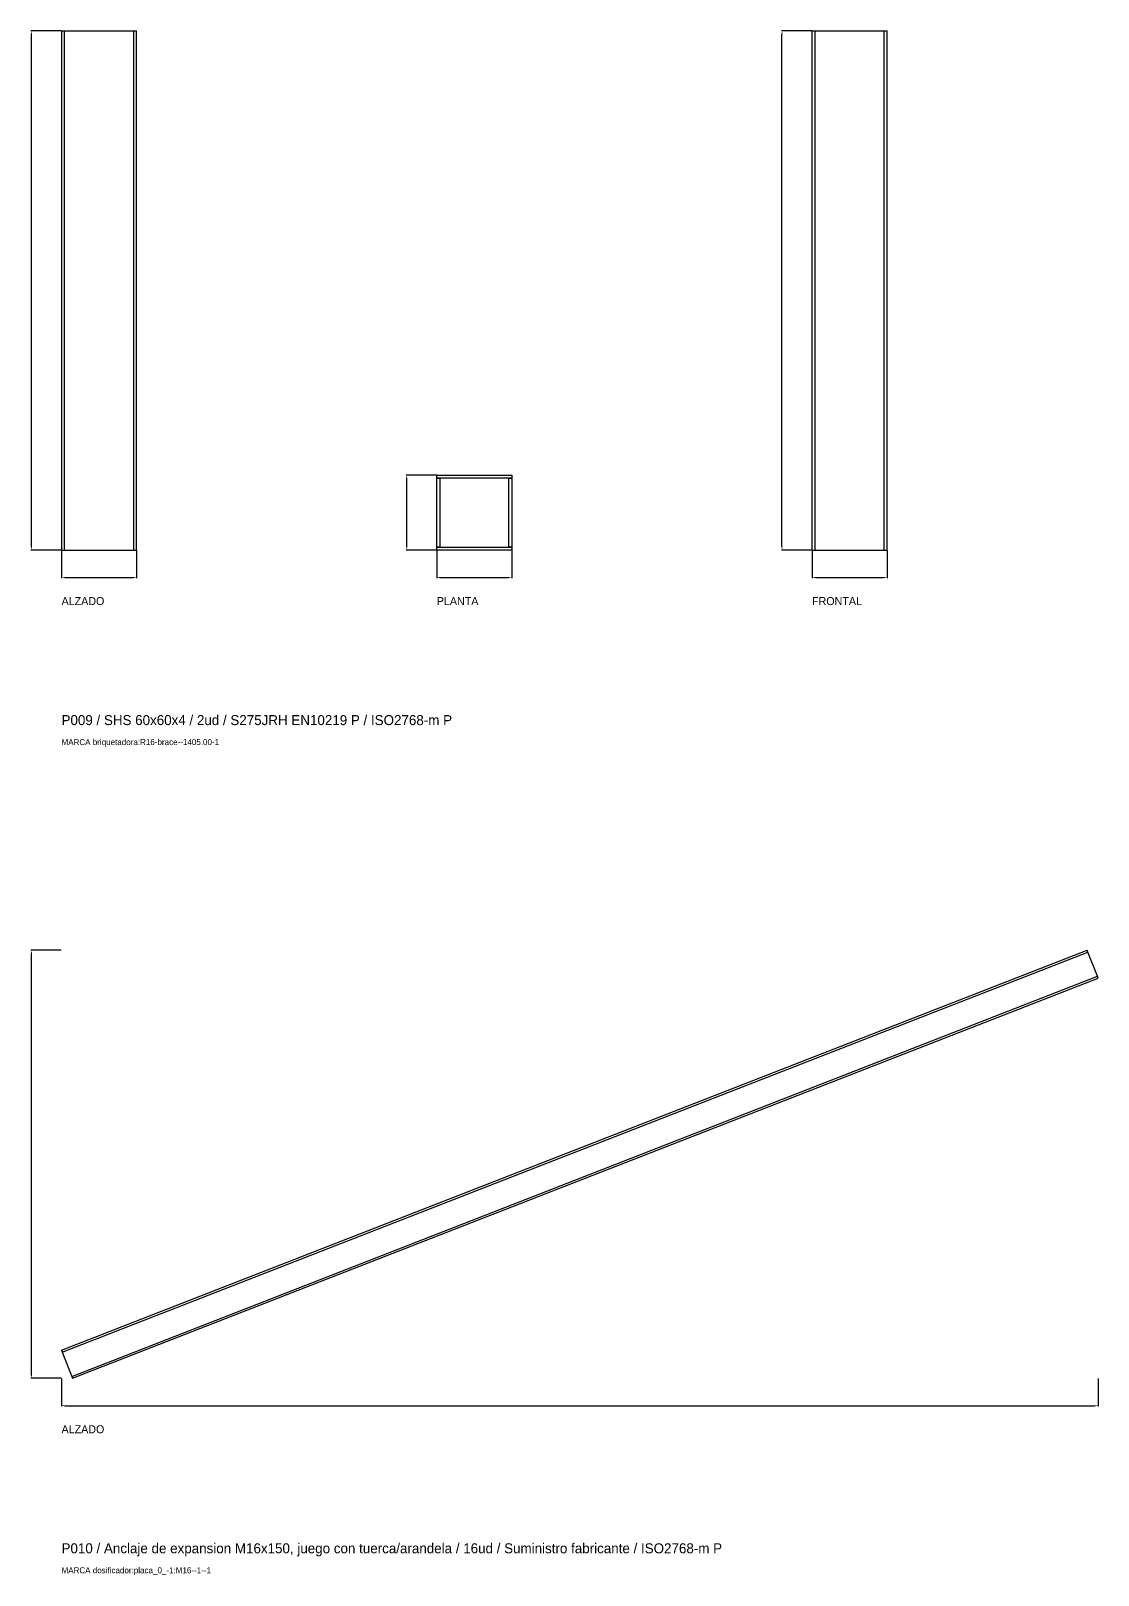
# Model space of a CAD drawing. Header units: millimetres. Extents: x -61 to 13940, y -87340 to 371.
# Drawn here: x -61 to 2072, y -9929 to -6841 of the extents above; entities that cross this region are included whole.
import ezdxf

# ---------------------------------------------------------------- set-up
doc = ezdxf.new("R2010")
doc.units = ezdxf.units.MM
for name, color, linetype in [('R18_COTAS_P', 1, 'Continuous'), ('R18_PIEZAS_P', 3, 'Continuous'), ('R18_TEXTOS', 7, 'Continuous')]:
    doc.layers.add(name, color=color, linetype=linetype)
doc.dimstyles.get("Standard").update_dxf_attribs({"dimtxt": 2.5, "dimasz": 2.5, "dimexe": 1.25, "dimexo": 0.625, "dimtad": 1, "dimcen": 2.5, "dimazin": 3, "dimtfac": 1, "dimtmove": 0, "dimatfit": 3, "dimarcsym": 0})

# ---------------------------------------------------------------- blocks, each defined once
blk = doc.blocks.new('*D45')
at = {"layer": 'Defpoints', "color": 0, "transparency": 16777216}
for p in [(0, -7879.3), (150, -7879.3), (150, -7934.3)]:
    blk.add_point(p, dxfattribs=at)
at = {"layer": 'R18_COTAS_P', "color": 0, "lineweight": -2, "transparency": 16777216}
for p, q in [((0, -7879.9), (0, -7935.5)), ((150, -7879.9), (150, -7935.5)), ((7, -7934.3), (143, -7934.3))]:
    blk.add_line(p, q, dxfattribs=at)
at = {"layer": 'R18_COTAS_P', "color": 0, "transparency": 16777216}
for points in [[(7, -7933.1), (7, -7935.4), (0, -7934.3)], [(143, -7933.1), (143, -7935.4), (150, -7934.3)]]:
    blk.add_solid(points, dxfattribs=at)
blk = doc.blocks.new('*D46')
at = {"layer": 'Defpoints', "color": 0, "transparency": 16777216}
for p in [(-60, -6841.3), (0, -6841.3), (0, -7879.3)]:
    blk.add_point(p, dxfattribs=at)
at = {"layer": 'R18_COTAS_P', "color": 0, "lineweight": -2, "transparency": 16777216}
for p, q in [((-0.6, -6841.3), (-61.3, -6841.3)), ((-60, -7872.3), (-60, -6848.3)), ((-0.6, -7879.3), (-61.3, -7879.3))]:
    blk.add_line(p, q, dxfattribs=at)
at = {"layer": 'R18_COTAS_P', "color": 0, "transparency": 16777216}
for points in [[(-61.2, -6848.3), (-58.8, -6848.3), (-60, -6841.3)], [(-61.2, -7872.3), (-58.8, -7872.3), (-60, -7879.3)]]:
    blk.add_solid(points, dxfattribs=at)
blk = doc.blocks.new('*D47')
at = {"layer": 'Defpoints', "color": 0, "transparency": 16777216}
for p in [(750, -7879.3), (900, -7879.3), (900, -7934.3)]:
    blk.add_point(p, dxfattribs=at)
at = {"layer": 'R18_COTAS_P', "color": 0, "lineweight": -2, "transparency": 16777216}
for p, q in [((750, -7879.9), (750, -7935.5)), ((900, -7879.9), (900, -7935.5)), ((757, -7934.3), (893, -7934.3))]:
    blk.add_line(p, q, dxfattribs=at)
at = {"layer": 'R18_COTAS_P', "color": 0, "transparency": 16777216}
for points in [[(757, -7933.1), (757, -7935.4), (750, -7934.3)], [(893, -7933.1), (893, -7935.4), (900, -7934.3)]]:
    blk.add_solid(points, dxfattribs=at)
blk = doc.blocks.new('*D48')
at = {"layer": 'Defpoints', "color": 0, "transparency": 16777216}
for p in [(690, -7729.3), (750, -7729.3), (750, -7879.3)]:
    blk.add_point(p, dxfattribs=at)
at = {"layer": 'R18_COTAS_P', "color": 0, "lineweight": -2, "transparency": 16777216}
for p, q in [((749.4, -7729.3), (688.8, -7729.3)), ((690, -7872.3), (690, -7736.3)), ((749.4, -7879.3), (688.8, -7879.3))]:
    blk.add_line(p, q, dxfattribs=at)
at = {"layer": 'R18_COTAS_P', "color": 0, "transparency": 16777216}
for points in [[(688.8, -7736.3), (691.2, -7736.3), (690, -7729.3)], [(688.8, -7872.3), (691.2, -7872.3), (690, -7879.3)]]:
    blk.add_solid(points, dxfattribs=at)
blk = doc.blocks.new('*D49')
at = {"layer": 'Defpoints', "color": 0, "transparency": 16777216}
for p in [(1500, -7879.3), (1650, -7879.3), (1650, -7934.3)]:
    blk.add_point(p, dxfattribs=at)
at = {"layer": 'R18_COTAS_P', "color": 0, "lineweight": -2, "transparency": 16777216}
for p, q in [((1500, -7879.9), (1500, -7935.5)), ((1650, -7879.9), (1650, -7935.5)), ((1507, -7934.3), (1643, -7934.3))]:
    blk.add_line(p, q, dxfattribs=at)
at = {"layer": 'R18_COTAS_P', "color": 0, "transparency": 16777216}
for points in [[(1507, -7933.1), (1507, -7935.4), (1500, -7934.3)], [(1643, -7933.1), (1643, -7935.4), (1650, -7934.3)]]:
    blk.add_solid(points, dxfattribs=at)
blk = doc.blocks.new('*D50')
at = {"layer": 'Defpoints', "color": 0, "transparency": 16777216}
for p in [(1440, -6841.3), (1500, -6841.3), (1500, -7879.3)]:
    blk.add_point(p, dxfattribs=at)
at = {"layer": 'R18_COTAS_P', "color": 0, "lineweight": -2, "transparency": 16777216}
for p, q in [((1499.4, -6841.3), (1438.8, -6841.3)), ((1440, -7872.3), (1440, -6848.3)), ((1499.4, -7879.3), (1438.8, -7879.3))]:
    blk.add_line(p, q, dxfattribs=at)
at = {"layer": 'R18_COTAS_P', "color": 0, "transparency": 16777216}
for points in [[(1438.8, -6848.3), (1441.2, -6848.3), (1440, -6841.3)], [(1438.8, -7872.3), (1441.2, -7872.3), (1440, -7879.3)]]:
    blk.add_solid(points, dxfattribs=at)
blk = doc.blocks.new('*D51')
at = {"layer": 'Defpoints', "color": 0, "transparency": 16777216}
for p in [(0, -9535.2), (2071.8, -9535.2), (2071.8, -9590.2)]:
    blk.add_point(p, dxfattribs=at)
at = {"layer": 'R18_COTAS_P', "color": 0, "lineweight": -2, "transparency": 16777216}
for p, q in [((0, -9535.8), (0, -9591.4)), ((2071.8, -9535.8), (2071.8, -9591.4)), ((7, -9590.2), (2064.8, -9590.2))]:
    blk.add_line(p, q, dxfattribs=at)
at = {"layer": 'R18_COTAS_P', "color": 0, "transparency": 16777216}
for points in [[(7, -9589), (7, -9591.3), (0, -9590.2)], [(2064.8, -9589), (2064.8, -9591.3), (2071.8, -9590.2)]]:
    blk.add_solid(points, dxfattribs=at)
blk = doc.blocks.new('*D52')
at = {"layer": 'Defpoints', "color": 0, "transparency": 16777216}
for p in [(-60, -8679.3), (0, -8679.3), (0, -9535.2)]:
    blk.add_point(p, dxfattribs=at)
at = {"layer": 'R18_COTAS_P', "color": 0, "lineweight": -2, "transparency": 16777216}
for p, q in [((-0.6, -8679.3), (-61.3, -8679.3)), ((-60, -9528.2), (-60, -8686.3)), ((-0.6, -9535.2), (-61.3, -9535.2))]:
    blk.add_line(p, q, dxfattribs=at)
at = {"layer": 'R18_COTAS_P', "color": 0, "transparency": 16777216}
for points in [[(-61.2, -8686.3), (-58.8, -8686.3), (-60, -8679.3)], [(-61.2, -9528.2), (-58.8, -9528.2), (-60, -9535.2)]]:
    blk.add_solid(points, dxfattribs=at)

msp = doc.modelspace()

# ---------------------------------------------------------------- linework, layer by layer
at = {"layer": 'R18_PIEZAS_P'}
for p, q in [((0, -6841.273), (150, -6841.273)), ((0, -6841.273), (0, -7879.273)), ((0, -6841.273), (6, -6841.273)), ((6, -7879.273), (6, -6841.273)), ((144, -6841.273), (150, -6841.273)), ((144, -6841.273), (144, -7879.273)), ((150, -7879.273), (150, -6841.273)), ((1500, -6841.273), (1506, -6841.273)), ((1500, -7879.273), (1500, -6841.273)), ((1506, -7879.273), (1506, -6841.273)), ((1506, -6841.273), (1644, -6841.273)), ((1644, -6841.273), (1650, -6841.273)), ((1644, -7879.273), (1644, -6841.273)), ((1650, -7879.273), (1650, -6841.273)), ((750, -7735.273), (750, -7729.273)), ((750, -7729.273), (900, -7729.273)), ((900, -7735.273), (750, -7735.273)), ((750, -7873.273), (750, -7735.273)), ((750, -7735.273), (756, -7735.273)), ((756, -7735.273), (756, -7873.273)), ((894, -7873.273), (894, -7735.273)), ((894, -7735.273), (900, -7735.273)), ((900, -7729.273), (900, -7735.273)), ((900, -7735.273), (900, -7873.273)), ((0, -7879.273), (150, -7879.273)), ((0, -7879.273), (6, -7879.273)), ((144, -7879.273), (150, -7879.273)), ((750, -7879.273), (750, -7873.273)), ((750, -7873.273), (900, -7873.273)), ((756, -7873.273), (750, -7873.273)), ((900, -7879.273), (750, -7879.273)), ((900, -7873.273), (894, -7873.273)), ((900, -7873.273), (900, -7879.273)), ((1500, -7879.273), (1506, -7879.273)), ((1506, -7879.273), (1644, -7879.273)), ((1644, -7879.273), (1650, -7879.273)), ((0, -9479.273), (2050, -8679.273)), ((1.454, -9483), (2051.454, -8683)), ((2051.454, -8683), (2050, -8679.273)), ((2070.358, -8731.442), (2051.454, -8683)), ((20.358, -9531.442), (2070.358, -8731.442)), ((21.813, -9535.168), (2071.813, -8735.168)), ((2071.813, -8735.168), (2070.358, -8731.442)), ((0, -9479.273), (1.454, -9483)), ((1.454, -9483), (20.358, -9531.442)), ((20.358, -9531.442), (21.813, -9535.168))]:
    msp.add_line(p, q, dxfattribs=at)

# ---------------------------------------------------------------- texts
at = {"layer": 'R18_TEXTOS'}
for s, height, p in [('ALZADO', 16, (0, -7989.273)), ('PLANTA', 16, (750, -7989.273)), ('FRONTAL', 16, (1500, -7989.273)), ('P009 / SHS 60x60x4 / 2ud / S275JRH EN10219 P / ISO2768-m P', 20, (0, -8229.273)), ('MARCA briquetadora:R16-brace--1405.00-1', 12, (0, -8269.273)), ('ALZADO', 16, (0, -9645.168)), ('P010 / Anclaje de expansion M16x150, juego con tuerca/arandela / 16ud / Suministro fabricante / ISO2768-m P', 20, (0, -9885.168)), ('MARCA dosificador:placa_0_-1:M16--1--1', 12, (0, -9925.168))]:
    msp.add_text(s, height=height, dxfattribs=at).set_placement(p)

# ---------------------------------------------------------------- dimensions: what is measured, and where the dimension line sits
at = {"layer": 'R18_COTAS_P'}
for base, p1, p2, picture, middle in [((-60, -6841.273), (0, -7879.273), (0, -6841.273), '*D46', (-60, -7360.273)), ((1440, -6841.273), (1500, -7879.273), (1500, -6841.273), '*D50', (1440, -7360.273)), ((690, -7729.273), (750, -7879.273), (750, -7729.273), '*D48', (690, -7804.273)), ((-60, -8679.2732), (0, -9535.1679), (0, -8679.2732), '*D52', (-60, -9107.2206))]:
    dim = msp.add_linear_dim(base=base, p1=p1, p2=p2, angle=90, dimstyle='Standard', override={"dimtxt": 16, "dimasz": 7, "dimtad": 1, "dimdec": 2}, dxfattribs=at)
    dim.commit()
    dim.dimension.update_dxf_attribs({"geometry": picture, "text_midpoint": middle})
for base, p1, p2, picture, middle in [((150, -7934.273), (0, -7879.273), (150, -7879.273), '*D45', (75, -7934.273)), ((900, -7934.273), (750, -7879.273), (900, -7879.273), '*D47', (825, -7934.273)), ((1650, -7934.273), (1500, -7879.273), (1650, -7879.273), '*D49', (1575, -7934.273)), ((2071.813, -9590.168), (0, -9535.168), (2071.813, -9535.168), '*D51', (1035.906, -9590.168))]:
    dim = msp.add_linear_dim(base=base, p1=p1, p2=p2, dimstyle='Standard', override={"dimtxt": 16, "dimasz": 7, "dimtad": 1, "dimdec": 2}, dxfattribs=at)
    dim.commit()
    dim.dimension.update_dxf_attribs({"geometry": picture, "text_midpoint": middle})

doc.saveas('drawing.dxf')
